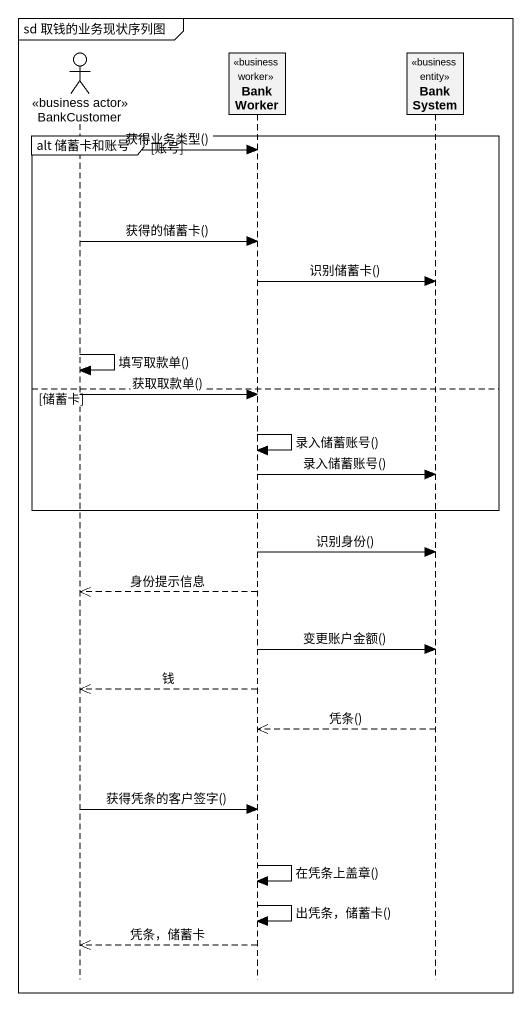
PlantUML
@startuml
mainframe sd 取钱的业务现状序列图
hide footbox
actor BankCustomer <<business actor>>
participant BankWorker <<business worker>>
participant BankSystem <<business entity>>

group alt 储蓄卡和账号 [账号]
  BankCustomer -> BankWorker : 获得业务类型()
  BankCustomer -> BankWorker : 获得的储蓄卡()
  BankWorker -> BankSystem : 识别储蓄卡()
  BankCustomer -> BankCustomer : 填写取款单()
else 储蓄卡
  BankCustomer -> BankWorker : 获取取款单()
  BankWorker -> BankWorker : 录入储蓄账号()
  BankWorker -> BankSystem : 录入储蓄账号()
end
BankWorker -> BankSystem : 识别身份()
BankWorker -->> BankCustomer : 身份提示信息
BankWorker -> BankSystem : 变更账户金额()
BankWorker -->> BankCustomer : 钱
BankSystem -->> BankWorker : 凭条()
BankCustomer -> BankWorker : 获得凭条的客户签字()
BankWorker -> BankWorker : 在凭条上盖章()
BankWorker -> BankWorker : 出凭条，储蓄卡()
BankWorker -->> BankCustomer : 凭条，储蓄卡
@enduml
